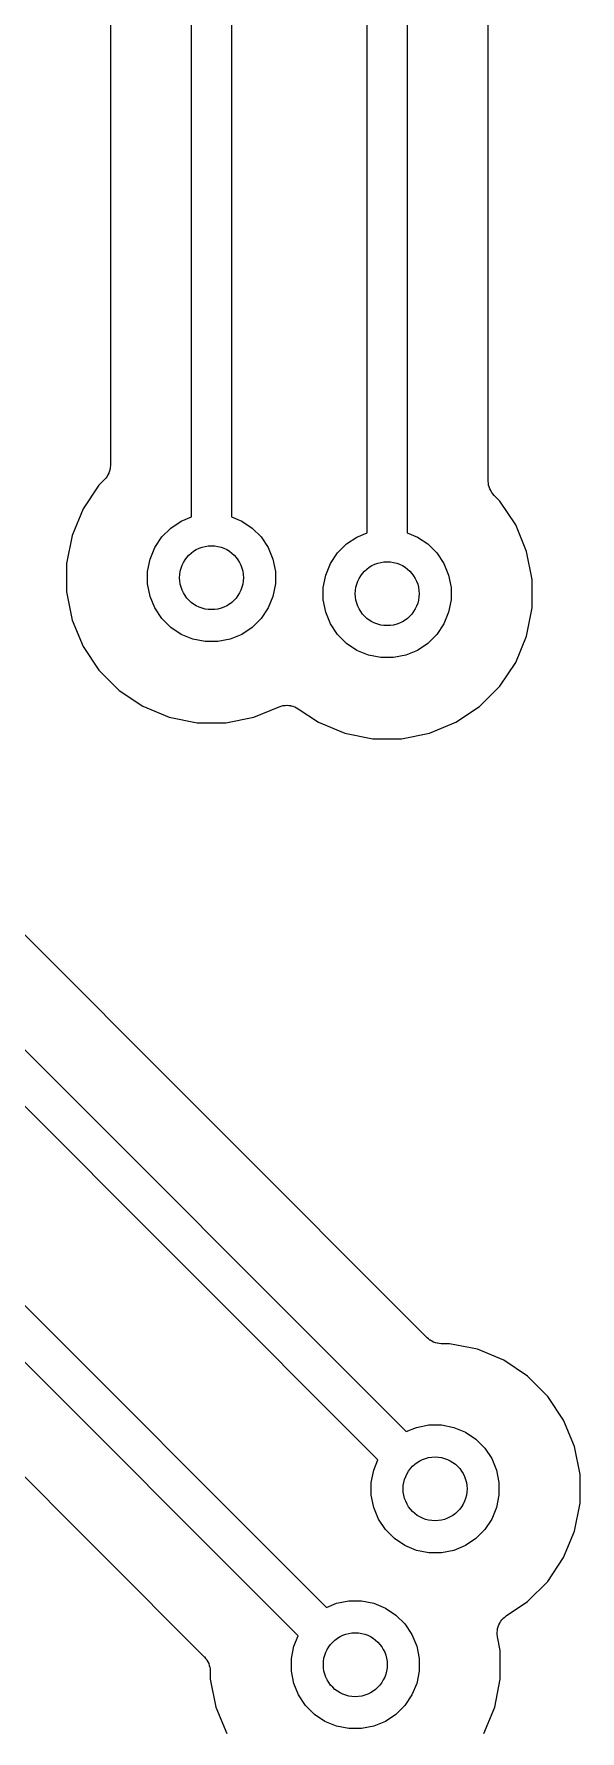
# Model space of a CAD drawing. Extents: x 2.11 to 6.2, y -3.7 to -2.09.
# Drawn here: x 4.7397 to 4.8743, y -3.036 to -2.6181 of the extents above; entities that cross this region are included whole.
import ezdxf

# ---------------------------------------------------------------- set-up
doc = ezdxf.new("R2010")
doc.units = 0
doc.header["$MEASUREMENT"] = 0
doc.layers.add('BLACK', color=7, linetype='CONTINUOUS')

msp = doc.modelspace()

# ---------------------------------------------------------------- linework, layer by layer
at = {"layer": 'BLACK', "linetype": 'CONTINUOUS'}
for p, q in [((4.75854, -2.42234), (4.75854, -2.72426)), ((4.77854, -2.73696), (4.77854, -2.42111)), ((4.78839, -2.4229), (4.78839, -2.73696)), ((4.82185, -2.7409), (4.82185, -2.46087)), ((4.83169, -2.46267), (4.83169, -2.7409)), ((4.85169, -2.7282), (4.85169, -2.58202)), ((4.75849, -2.72479), (4.75844, -2.72525)), ((4.75854, -2.72433), (4.75849, -2.72479)), ((4.75854, -2.72426), (4.75854, -2.72428)), ((4.75854, -2.72428), (4.75854, -2.72428)), ((4.75854, -2.72428), (4.75854, -2.72428)), ((4.75854, -2.72428), (4.75854, -2.72433)), ((4.7557, -2.72918), (4.75179, -2.73504)), ((4.75708, -2.7278), (4.7557, -2.72918)), ((4.75737, -2.72744), (4.75708, -2.7278)), ((4.75767, -2.72709), (4.75737, -2.72744)), ((4.75768, -2.72707), (4.75767, -2.72709)), ((4.7577, -2.72704), (4.75768, -2.72707)), ((4.75792, -2.72664), (4.7577, -2.72704)), ((4.75814, -2.72623), (4.75792, -2.72664)), ((4.75815, -2.72621), (4.75814, -2.72623)), ((4.75816, -2.72618), (4.75815, -2.72621)), ((4.75829, -2.72574), (4.75816, -2.72618)), ((4.75843, -2.7253), (4.75829, -2.72574)), ((4.75844, -2.72528), (4.75843, -2.7253)), ((4.75844, -2.72525), (4.75844, -2.72528)), ((4.85174, -2.72866), (4.85169, -2.7282)), ((4.85178, -2.72912), (4.85174, -2.72866)), ((4.85179, -2.72915), (4.85178, -2.72912)), ((4.85179, -2.72917), (4.85179, -2.72915)), ((4.85192, -2.72961), (4.85179, -2.72917)), ((4.85205, -2.73006), (4.85192, -2.72961)), ((4.85206, -2.73008), (4.85205, -2.73006)), ((4.85207, -2.73011), (4.85206, -2.73008)), ((4.85229, -2.73051), (4.85207, -2.73011)), ((4.8525, -2.73092), (4.85229, -2.73051)), ((4.85252, -2.73094), (4.8525, -2.73092)), ((4.85253, -2.73097), (4.85252, -2.73094)), ((4.85282, -2.73133), (4.85253, -2.73097)), ((4.85311, -2.73169), (4.85282, -2.73133)), ((4.85314, -2.73172), (4.85311, -2.73169)), ((4.85315, -2.73172), (4.85314, -2.73172)), ((4.85316, -2.73174), (4.85315, -2.73172)), ((4.85315, -2.73172), (4.85315, -2.73172)), ((4.85454, -2.73312), (4.85316, -2.73174)), ((4.85845, -2.73897), (4.85454, -2.73312)), ((4.75179, -2.73504), (4.74909, -2.74154)), ((4.77601, -2.73801), (4.77854, -2.73696)), ((4.78839, -2.73696), (4.79092, -2.73801)), ((4.74909, -2.74154), (4.74772, -2.74845)), ((4.77123, -2.74193), (4.77343, -2.73974)), ((4.77343, -2.73974), (4.77601, -2.73801)), ((4.79092, -2.73801), (4.7935, -2.73974)), ((4.7935, -2.73974), (4.7957, -2.74193)), ((4.81931, -2.74195), (4.82185, -2.7409)), ((4.83169, -2.7409), (4.83423, -2.74195)), ((4.86115, -2.74548), (4.85845, -2.73897)), ((4.76832, -2.74737), (4.76951, -2.74451)), ((4.76951, -2.74451), (4.77123, -2.74193)), ((4.7957, -2.74193), (4.79742, -2.74451)), ((4.79742, -2.74451), (4.79861, -2.74737)), ((4.81282, -2.74845), (4.81454, -2.74587)), ((4.81454, -2.74587), (4.81673, -2.74367)), ((4.81673, -2.74367), (4.81931, -2.74195)), ((4.83423, -2.74195), (4.83681, -2.74367)), ((4.83681, -2.74367), (4.839, -2.74587)), ((4.839, -2.74587), (4.84073, -2.74845)), ((4.86252, -2.75238), (4.86115, -2.74548)), ((4.74772, -2.74845), (4.74772, -2.75549)), ((4.76772, -2.75042), (4.76832, -2.74737)), ((4.79861, -2.74737), (4.79921, -2.75042)), ((4.81163, -2.75131), (4.81282, -2.74845)), ((4.84073, -2.74845), (4.84191, -2.75131)), ((4.76772, -2.75352), (4.76772, -2.75042)), ((4.76832, -2.75656), (4.76772, -2.75352)), ((4.79921, -2.75352), (4.79861, -2.75656)), ((4.79921, -2.75042), (4.79921, -2.75352)), ((4.81102, -2.75435), (4.81163, -2.75131)), ((4.81102, -2.75746), (4.81102, -2.75435)), ((4.84191, -2.75131), (4.84252, -2.75435)), ((4.84252, -2.75435), (4.84252, -2.75746)), ((4.86252, -2.75943), (4.86252, -2.75238)), ((4.74772, -2.75549), (4.74909, -2.7624)), ((4.76951, -2.75943), (4.76832, -2.75656)), ((4.79861, -2.75656), (4.79742, -2.75943)), ((4.81163, -2.7605), (4.81102, -2.75746)), ((4.84252, -2.75746), (4.84191, -2.7605)), ((4.74909, -2.7624), (4.75179, -2.7689)), ((4.77123, -2.76201), (4.76951, -2.75943)), ((4.77343, -2.7642), (4.77123, -2.76201)), ((4.7957, -2.76201), (4.7935, -2.7642)), ((4.79742, -2.75943), (4.7957, -2.76201)), ((4.81282, -2.76336), (4.81163, -2.7605)), ((4.84191, -2.7605), (4.84073, -2.76336)), ((4.86115, -2.76633), (4.86252, -2.75943)), ((4.77601, -2.76592), (4.77343, -2.7642)), ((4.77887, -2.76711), (4.77601, -2.76592)), ((4.79092, -2.76592), (4.78806, -2.76711)), ((4.7935, -2.7642), (4.79092, -2.76592)), ((4.81454, -2.76594), (4.81282, -2.76336)), ((4.81673, -2.76814), (4.81454, -2.76594)), ((4.839, -2.76594), (4.83681, -2.76814)), ((4.84073, -2.76336), (4.839, -2.76594)), ((4.85845, -2.77284), (4.86115, -2.76633)), ((4.75179, -2.7689), (4.7557, -2.77476)), ((4.78191, -2.76772), (4.77887, -2.76711)), ((4.78502, -2.76772), (4.78191, -2.76772)), ((4.78806, -2.76711), (4.78502, -2.76772)), ((4.81931, -2.76986), (4.81673, -2.76814)), ((4.82218, -2.77105), (4.81931, -2.76986)), ((4.82522, -2.77165), (4.82218, -2.77105)), ((4.83137, -2.77105), (4.82832, -2.77165)), ((4.83423, -2.76986), (4.83137, -2.77105)), ((4.83681, -2.76814), (4.83423, -2.76986)), ((4.7557, -2.77476), (4.76068, -2.77974)), ((4.82832, -2.77165), (4.82522, -2.77165)), ((4.85454, -2.77869), (4.85845, -2.77284)), ((4.84956, -2.78367), (4.85454, -2.77869)), ((4.76068, -2.77974), (4.76653, -2.78365)), ((4.76653, -2.78365), (4.77304, -2.78634)), ((4.80018, -2.78374), (4.80063, -2.78361)), ((4.80063, -2.78361), (4.80107, -2.78348)), ((4.80107, -2.78348), (4.8011, -2.78347)), ((4.8011, -2.78347), (4.80112, -2.78347)), ((4.80112, -2.78347), (4.80159, -2.78343)), ((4.80159, -2.78343), (4.80205, -2.78338)), ((4.80205, -2.78338), (4.80207, -2.78339)), ((4.80207, -2.78339), (4.80209, -2.78338)), ((4.80209, -2.78338), (4.80255, -2.78343)), ((4.80255, -2.78343), (4.80302, -2.78348)), ((4.80302, -2.78348), (4.80304, -2.78349)), ((4.80304, -2.78349), (4.80306, -2.78349)), ((4.80306, -2.78349), (4.80351, -2.78363)), ((4.80351, -2.78363), (4.80395, -2.78376)), ((4.8437, -2.78759), (4.84956, -2.78367)), ((4.77304, -2.78634), (4.77994, -2.78772)), ((4.77994, -2.78772), (4.78699, -2.78772)), ((4.78699, -2.78772), (4.79389, -2.78634)), ((4.79389, -2.78634), (4.80012, -2.78376)), ((4.80012, -2.78376), (4.80014, -2.78376)), ((4.80014, -2.78375), (4.80018, -2.78374)), ((4.80014, -2.78376), (4.80014, -2.78375)), ((4.80014, -2.78375), (4.80014, -2.78375)), ((4.80395, -2.78376), (4.80397, -2.78378)), ((4.80397, -2.78378), (4.80399, -2.78378)), ((4.80399, -2.78378), (4.8044, -2.78401)), ((4.8044, -2.78401), (4.80481, -2.78423)), ((4.80481, -2.78423), (4.80984, -2.78758)), ((4.80984, -2.78758), (4.81634, -2.79028)), ((4.8372, -2.79028), (4.8437, -2.78759)), ((4.81634, -2.79028), (4.82325, -2.79165)), ((4.82325, -2.79165), (4.83029, -2.79165)), ((4.83029, -2.79165), (4.8372, -2.79028)), ((4.83661, -2.93917), (4.72226, -2.82481)), ((4.7008, -2.83163), (4.83145, -2.96229)), ((4.82449, -2.96925), (4.69257, -2.83732)), ((4.66165, -2.85548), (4.81177, -3.00559)), ((4.80481, -3.01255), (4.65342, -2.86117)), ((4.64015, -2.87618), (4.78169, -3.01772)), ((4.83697, -2.93946), (4.83661, -2.93917)), ((4.83732, -2.93976), (4.83697, -2.93946)), ((4.83735, -2.93977), (4.83732, -2.93976)), ((4.83737, -2.93978), (4.83735, -2.93977)), ((4.83777, -2.94), (4.83737, -2.93978)), ((4.83818, -2.94023), (4.83777, -2.94)), ((4.83821, -2.94023), (4.83818, -2.94023)), ((4.83823, -2.94025), (4.83821, -2.94023)), ((4.83867, -2.94038), (4.83823, -2.94025)), ((4.83911, -2.94052), (4.83867, -2.94038)), ((4.83914, -2.94052), (4.83911, -2.94052)), ((4.83916, -2.94053), (4.83914, -2.94052)), ((4.83962, -2.94058), (4.83916, -2.94053)), ((4.84008, -2.94063), (4.83962, -2.94058)), ((4.84013, -2.94063), (4.84008, -2.94063)), ((4.84015, -2.94063), (4.84013, -2.94063)), ((4.84013, -2.94063), (4.84013, -2.94063)), ((4.84013, -2.94063), (4.84013, -2.94063)), ((4.8421, -2.94063), (4.84015, -2.94063)), ((4.84901, -2.942), (4.8421, -2.94063)), ((4.85552, -2.9447), (4.84901, -2.942)), ((4.86137, -2.94861), (4.85552, -2.9447)), ((4.86635, -2.95359), (4.86137, -2.94861)), ((4.87026, -2.95944), (4.86635, -2.95359)), ((4.83145, -2.96229), (4.83399, -2.96124)), ((4.83399, -2.96124), (4.83703, -2.96063)), ((4.83703, -2.96063), (4.84013, -2.96063)), ((4.84013, -2.96063), (4.84318, -2.96124)), ((4.84318, -2.96124), (4.84604, -2.96242)), ((4.84604, -2.96242), (4.84862, -2.96415)), ((4.87296, -2.96595), (4.87026, -2.95944)), ((4.84862, -2.96415), (4.85081, -2.96634)), ((4.85081, -2.96634), (4.85254, -2.96892)), ((4.87433, -2.97286), (4.87296, -2.96595)), ((4.82283, -2.97483), (4.82344, -2.97178)), ((4.82344, -2.97178), (4.82449, -2.96925)), ((4.85254, -2.96892), (4.85373, -2.97178)), ((4.85373, -2.97178), (4.85433, -2.97483)), ((4.82283, -2.97793), (4.82283, -2.97483)), ((4.85433, -2.97483), (4.85433, -2.97793)), ((4.87433, -2.9799), (4.87433, -2.97286)), ((4.82344, -2.98097), (4.82283, -2.97793)), ((4.85433, -2.97793), (4.85373, -2.98097)), ((4.87296, -2.98681), (4.87433, -2.9799)), ((4.82463, -2.98384), (4.82344, -2.98097)), ((4.82635, -2.98642), (4.82463, -2.98384)), ((4.85254, -2.98384), (4.85081, -2.98642)), ((4.85373, -2.98097), (4.85254, -2.98384)), ((4.82854, -2.98861), (4.82635, -2.98642)), ((4.85081, -2.98642), (4.84862, -2.98861)), ((4.87026, -2.99331), (4.87296, -2.98681)), ((4.83112, -2.99033), (4.82854, -2.98861)), ((4.83399, -2.99152), (4.83112, -2.99033)), ((4.83703, -2.99213), (4.83399, -2.99152)), ((4.84013, -2.99213), (4.83703, -2.99213)), ((4.84318, -2.99152), (4.84013, -2.99213)), ((4.84604, -2.99033), (4.84318, -2.99152)), ((4.84862, -2.98861), (4.84604, -2.99033)), ((4.86635, -2.99917), (4.87026, -2.99331)), ((4.86137, -3.00415), (4.86635, -2.99917)), ((4.81177, -3.00559), (4.8143, -3.00454)), ((4.8143, -3.00454), (4.81735, -3.00394)), ((4.81735, -3.00394), (4.82045, -3.00394)), ((4.82045, -3.00394), (4.82349, -3.00454)), ((4.82349, -3.00454), (4.82636, -3.00573)), ((4.8561, -3.00767), (4.86137, -3.00415)), ((4.82636, -3.00573), (4.82894, -3.00745)), ((4.82894, -3.00745), (4.83113, -3.00965)), ((4.85451, -3.00945), (4.85473, -3.00904)), ((4.85473, -3.00904), (4.85474, -3.00902)), ((4.85474, -3.00902), (4.85475, -3.009)), ((4.85475, -3.009), (4.85505, -3.00864)), ((4.85505, -3.00864), (4.85535, -3.00828)), ((4.85535, -3.00828), (4.85536, -3.00827)), ((4.85536, -3.00827), (4.85538, -3.00825)), ((4.85538, -3.00825), (4.85574, -3.00796)), ((4.85574, -3.00796), (4.8561, -3.00767)), ((4.80375, -3.01509), (4.80481, -3.01255)), ((4.83113, -3.00965), (4.83285, -3.01223)), ((4.83285, -3.01223), (4.83404, -3.01509)), ((4.85388, -3.01176), (4.85393, -3.0113)), ((4.85388, -3.01178), (4.85388, -3.01176)), ((4.85388, -3.0118), (4.85388, -3.01178)), ((4.85392, -3.01227), (4.85388, -3.0118)), ((4.85396, -3.01273), (4.85392, -3.01227)), ((4.85393, -3.0113), (4.85398, -3.01083)), ((4.85397, -3.01277), (4.85396, -3.01273)), ((4.85398, -3.0128), (4.85397, -3.01277)), ((4.85397, -3.01277), (4.85397, -3.01277)), ((4.85397, -3.01277), (4.85397, -3.01277)), ((4.85398, -3.01083), (4.85399, -3.01081)), ((4.85465, -3.01616), (4.85398, -3.0128)), ((4.85399, -3.01079), (4.85413, -3.01034)), ((4.85399, -3.01081), (4.85399, -3.01079)), ((4.85413, -3.01034), (4.85427, -3.0099)), ((4.85427, -3.0099), (4.85428, -3.00988)), ((4.85428, -3.00986), (4.85451, -3.00945)), ((4.85428, -3.00988), (4.85428, -3.00986)), ((4.78169, -3.01772), (4.7817, -3.01773)), ((4.7817, -3.01773), (4.7817, -3.01773)), ((4.7817, -3.01773), (4.7817, -3.01773)), ((4.7817, -3.01773), (4.78173, -3.01777)), ((4.78173, -3.01777), (4.78202, -3.01813)), ((4.80315, -3.01813), (4.80375, -3.01509)), ((4.83404, -3.01509), (4.83465, -3.01813)), ((4.85465, -3.02321), (4.85465, -3.01616)), ((4.78202, -3.01813), (4.78231, -3.01849)), ((4.78231, -3.01849), (4.78233, -3.01851)), ((4.78233, -3.01851), (4.78234, -3.01853)), ((4.78234, -3.01853), (4.78256, -3.01894)), ((4.78256, -3.01894), (4.78277, -3.01935)), ((4.78277, -3.01935), (4.78278, -3.01937)), ((4.78278, -3.01937), (4.78279, -3.0194)), ((4.78279, -3.0194), (4.78292, -3.01984)), ((4.78292, -3.01984), (4.78305, -3.02028)), ((4.78305, -3.02028), (4.78306, -3.02031)), ((4.78306, -3.02031), (4.78306, -3.02033)), ((4.78306, -3.02033), (4.7831, -3.02079)), ((4.7831, -3.02079), (4.78315, -3.02125)), ((4.78315, -3.02125), (4.78315, -3.02321)), ((4.80315, -3.02124), (4.80315, -3.01813)), ((4.80375, -3.02428), (4.80315, -3.02124)), ((4.83465, -3.02124), (4.83404, -3.02428)), ((4.83465, -3.01813), (4.83465, -3.02124)), ((4.78315, -3.02321), (4.78452, -3.03011)), ((4.80494, -3.02714), (4.80375, -3.02428)), ((4.83404, -3.02428), (4.83285, -3.02714)), ((4.85327, -3.03011), (4.85465, -3.02321)), ((4.78452, -3.03011), (4.78722, -3.03662)), ((4.80667, -3.02972), (4.80494, -3.02714)), ((4.80886, -3.03192), (4.80667, -3.02972)), ((4.83113, -3.02972), (4.82894, -3.03192)), ((4.83285, -3.02714), (4.83113, -3.02972)), ((4.85058, -3.03662), (4.85327, -3.03011)), ((4.81144, -3.03364), (4.80886, -3.03192)), ((4.8143, -3.03483), (4.81144, -3.03364)), ((4.82636, -3.03364), (4.82349, -3.03483)), ((4.82894, -3.03192), (4.82636, -3.03364)), ((4.81735, -3.03543), (4.8143, -3.03483)), ((4.82045, -3.03543), (4.81735, -3.03543)), ((4.82349, -3.03483), (4.82045, -3.03543))]:
    msp.add_line(p, q, dxfattribs=at)
at = {"layer": 'BLACK'}
for centre in [(4.78346, -2.75197), (4.82677, -2.75591), (4.83858, -2.97638), (4.8189, -3.01969)]:
    msp.add_circle(centre, 0.00787, dxfattribs=at)

doc.saveas('drawing.dxf')
